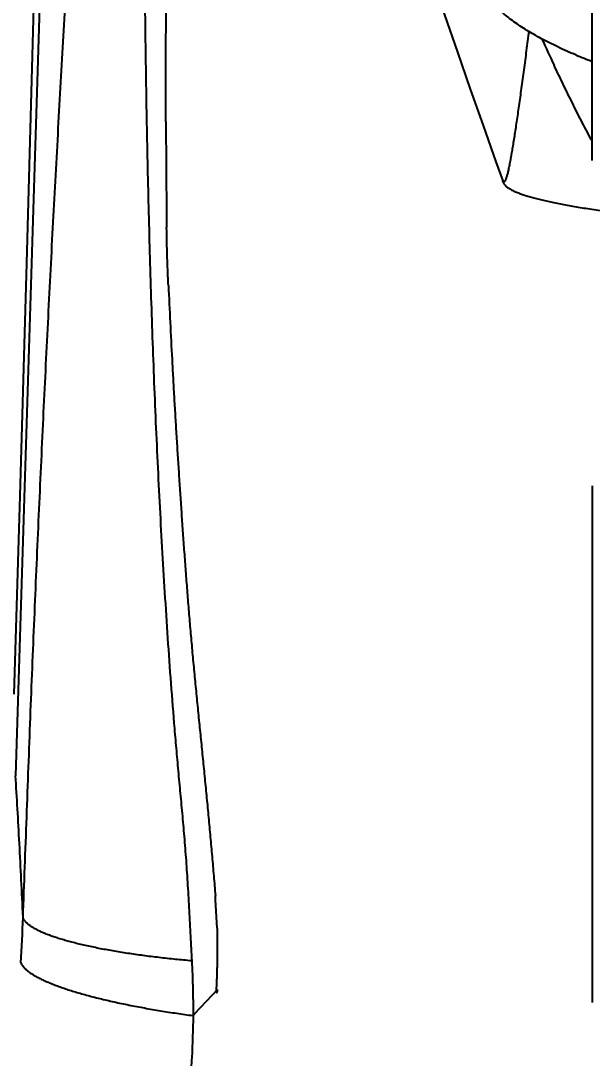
# Model space of a CAD drawing. Header units: millimetres. Extents: x 601 to 1195, y -13 to 407.
# Drawn here: x 1008.26 to 1020.39, y 214.59 to 236.6 of the extents above; entities that cross this region are included whole.
import ezdxf

# ---------------------------------------------------------------- set-up
doc = ezdxf.new("R2010")
doc.units = ezdxf.units.MM
doc.header["$LTSCALE"] = 0.1
for name, color, linetype in [('02___PRT_ALL_AXES', 7, 'Continuous'), ('DEF_LAYER_ASSEM_MEMBER', 7, 'Continuous'), ('DIM', 3, 'Continuous')]:
    doc.layers.add(name, color=color, linetype=linetype)
doc.styles.get("Standard").update_dxf_attribs({"font": 'arial.ttf'})
doc.dimstyles.new('ISO-25', dxfattribs={"dimtxt": 2.5, "dimasz": 2.5, "dimexe": 1.25, "dimexo": 0.625, "dimtad": 1, "dimtxsty": 'Standard', "dimcen": 2.5, "dimadec": 0, "dimazin": 0, "dimtfac": 1, "dimtmove": 0, "dimatfit": 3, "dimfxl": 0, "dimarcsym": 0})

# ---------------------------------------------------------------- blocks, each defined once
blk = doc.blocks.new('*D14')
at = {"layer": 'Defpoints', "color": 0}
for p in [(1032.391, 299.344), (950.036, 195.125), (960.615, 195.125)]:
    blk.add_point(p, dxfattribs=at)
at = {"layer": 'DIM', "color": 0, "lineweight": -2}
for p, q in [((1031.766, 299.344), (948.786, 299.344)), ((950.036, 296.844), (950.036, 197.625)), ((959.99, 195.125), (948.786, 195.125))]:
    blk.add_line(p, q, dxfattribs=at)
at = {"layer": 'DIM', "color": 0}
for points in [[(949.62, 296.844), (950.453, 296.844), (950.036, 299.344)], [(949.62, 197.625), (950.453, 197.625), (950.036, 195.125)]]:
    blk.add_solid(points, dxfattribs=at)
at = {"layer": 'DIM', "color": 0, "insert": (947.909, 247.235), "char_height": 2.5, "attachment_point": 5, "rotation": 90}
blk.add_mtext('104,22', dxfattribs=at)

msp = doc.modelspace()

# ---------------------------------------------------------------- linework, layer by layer
at = {"color": 7, "linetype": 'Continuous'}
for p, q in [((1009.386, 260.286), (1008.145, 220.582)), ((1018.345, 233.606), (1018.49, 233.2)), ((1018.49, 233.199), (1018.49, 233.2)), ((1018.49, 233.199), (1018.502, 233.165)), ((1018.502, 233.165), (1018.504, 233.161)), ((1012.393, 217.946), (1012.388, 218.038)), ((1012.424, 217.35), (1012.393, 217.946)), ((1012.409, 216.021), (1012.436, 216.05))]:
    msp.add_line(p, q, dxfattribs=at)
for points in [[(1008.967, 252.607), (1008.833, 247.733), (1008.675, 242.056), (1008.523, 236.632), (1008.376, 231.455), (1008.234, 226.52), (1008.112, 222.315)], [(1016.18, 239.697), (1016.443, 238.991), (1016.709, 238.257), (1016.979, 237.498), (1017.252, 236.718), (1017.527, 235.931), (1017.801, 235.147), (1018.074, 234.371), (1018.345, 233.606)]]:
    msp.add_lwpolyline(points, dxfattribs=at)
for centre, radius, start, end in [((1063.736, 256.532), 48.844, 204.5886, 205.3104), ((1026.133, 250.709), 16.04, 247.6881, 249.0238), ((1300.17, 235.327), 288.833, 180.17348, 180.61869), ((986.363, 218.203), 21.95, 355.8491, 358.3696), ((1057.71, 173.031), 62.453, 136.49968, 137.16168)]:
    msp.add_arc(centre, radius, start, end, dxfattribs=at)
for points, knots in [([(1008.304, 217.579), (1008.33, 218.286), (1008.369, 219.347), (1008.421, 220.76), (1008.474, 222.163), (1008.545, 223.902), (1008.635, 225.973), (1008.729, 228.024), (1008.828, 230.055), (1008.931, 232.068), (1009.039, 234.057), (1009.149, 236.016), (1009.263, 237.934), (1009.379, 239.807), (1009.498, 241.634), (1009.618, 243.413), (1009.741, 245.146), (1009.866, 246.83), (1009.952, 247.937), (1009.996, 248.482)], [0, 0, 0, 0, 0.068644, 0.102895, 0.137018, 0.204687, 0.271638, 0.337958, 0.403656, 0.46875, 0.533256, 0.596782, 0.658892, 0.719523, 0.778665, 0.836298, 0.892415, 0.946999, 1, 1, 1, 1]), ([(1010.883, 246.579), (1010.884, 246.02), (1010.883, 245.18), (1010.88, 244.055), (1010.877, 243.202), (1010.874, 242.342), (1010.872, 241.472), (1010.871, 240.594), (1010.872, 239.706), (1010.875, 238.809), (1010.883, 237.593), (1010.9, 236.053), (1010.926, 234.499), (1010.953, 233.24), (1010.976, 232.285), (1011.002, 231.326), (1011.032, 230.364), (1011.066, 229.401), (1011.104, 228.439), (1011.147, 227.476), (1011.194, 226.512), (1011.246, 225.549), (1011.303, 224.586), (1011.364, 223.622), (1011.432, 222.661), (1011.495, 221.86), (1011.549, 221.222), (1011.591, 220.743), (1011.637, 220.264), (1011.674, 219.863), (1011.704, 219.538), (1011.725, 219.29), (1011.746, 219.038), (1011.765, 218.781), (1011.783, 218.52), (1011.8, 218.255), (1011.815, 217.987), (1011.835, 217.629), (1011.854, 217.271), (1011.872, 216.917), (1011.882, 216.742), (1011.886, 216.655)], [0, 0, 0, 0, 0.055928, 0.084163, 0.112627, 0.141355, 0.170368, 0.199684, 0.229321, 0.259291, 0.289579, 0.351025, 0.413552, 0.445244, 0.477161, 0.509229, 0.54137, 0.573524, 0.605686, 0.637866, 0.670061, 0.702271, 0.734492, 0.766717, 0.798919, 0.831064, 0.847105, 0.863121, 0.879138, 0.895308, 0.903507, 0.911812, 0.920247, 0.928834, 0.937586, 0.946468, 0.955438, 0.964448, 0.982412, 0.991276, 1, 1, 1, 1]), ([(1011.338, 234.452), (1011.337, 234.698), (1011.336, 235.186), (1011.338, 235.917), (1011.341, 236.641), (1011.347, 237.358), (1011.355, 238.07), (1011.364, 238.774), (1011.376, 239.472), (1011.386, 239.934), (1011.391, 240.165)], [0, 0, 0, 0, 0.128884, 0.256725, 0.38348, 0.509113, 0.633595, 0.756902, 0.879032, 1, 1, 1, 1]), ([(1020.043, 235.87), (1019.978, 235.897), (1019.85, 235.952), (1019.664, 236.037), (1019.486, 236.124), (1019.317, 236.212), (1019.157, 236.3), (1019.005, 236.39), (1018.863, 236.481), (1018.729, 236.573), (1018.605, 236.666), (1018.49, 236.759), (1018.383, 236.853), (1018.287, 236.948), (1018.199, 237.043), (1018.097, 237.169), (1018.03, 237.268), (1017.992, 237.335)], [0, 0, 0, 0, 0.082776, 0.162757, 0.239937, 0.314313, 0.385889, 0.454673, 0.520682, 0.583939, 0.644484, 0.702384, 0.757723, 0.810599, 0.861126, 0.909438, 1, 1, 1, 1]), ([(1019.045, 236.378), (1019.027, 236.239), (1018.991, 235.964), (1018.937, 235.558), (1018.884, 235.169), (1018.841, 234.858), (1018.808, 234.622), (1018.784, 234.456), (1018.76, 234.298), (1018.737, 234.148), (1018.715, 234.009), (1018.694, 233.879), (1018.673, 233.76), (1018.659, 233.684), (1018.653, 233.648)], [0, 0, 0, 0, 0.152984, 0.301933, 0.444817, 0.579625, 0.643393, 0.704414, 0.762449, 0.817258, 0.8686, 0.91624, 0.960049, 1, 1, 1, 1]), ([(1020.389, 234.038), (1020.32, 234.167), (1020.183, 234.427), (1019.981, 234.825), (1019.78, 235.234), (1019.647, 235.51), (1019.581, 235.65)], [0, 0, 0, 0, 0.24224, 0.489799, 0.742461, 1, 1, 1, 1]), ([(1018.653, 233.648), (1018.649, 233.629), (1018.642, 233.591), (1018.631, 233.536), (1018.62, 233.484), (1018.61, 233.437), (1018.6, 233.393), (1018.59, 233.353), (1018.58, 233.317), (1018.571, 233.286), (1018.562, 233.258), (1018.555, 233.237), (1018.549, 233.222), (1018.545, 233.213), (1018.541, 233.204), (1018.537, 233.197), (1018.533, 233.19), (1018.529, 233.185), (1018.526, 233.18), (1018.522, 233.177), (1018.518, 233.174), (1018.515, 233.173), (1018.511, 233.173), (1018.509, 233.173), (1018.508, 233.174)], [0, 0, 0, 0, 0.118068, 0.228799, 0.332165, 0.42808, 0.516436, 0.597133, 0.670143, 0.735489, 0.793208, 0.843346, 0.865592, 0.885972, 0.904503, 0.92121, 0.936121, 0.949274, 0.960733, 0.970609, 0.979085, 0.986468, 0.993233, 1, 1, 1, 1]), ([(1018.508, 233.174), (1018.507, 233.174), (1018.505, 233.175), (1018.503, 233.177), (1018.501, 233.179), (1018.498, 233.182), (1018.496, 233.186), (1018.494, 233.19), (1018.492, 233.194), (1018.491, 233.198), (1018.49, 233.199)], [0, 0, 0, 0, 0.083532, 0.175468, 0.278196, 0.393449, 0.522469, 0.666154, 0.825165, 1, 1, 1, 1]), ([(1018.504, 233.161), (1018.507, 233.153), (1018.515, 233.137), (1018.532, 233.115), (1018.552, 233.093), (1018.577, 233.07), (1018.607, 233.048), (1018.642, 233.026), (1018.682, 233.004), (1018.711, 232.99), (1018.726, 232.983)], [0, 0, 0, 0, 0.086523, 0.180935, 0.285148, 0.400769, 0.529141, 0.671368, 0.828164, 1, 1, 1, 1]), ([(1018.726, 232.983), (1018.738, 232.978), (1018.763, 232.967), (1018.802, 232.95), (1018.844, 232.934), (1018.873, 232.924), (1018.888, 232.918)], [0, 0, 0, 0, 0.228326, 0.470991, 0.728166, 1, 1, 1, 1]), ([(1018.888, 232.918), (1018.917, 232.908), (1018.979, 232.888), (1019.076, 232.859), (1019.182, 232.83), (1019.295, 232.802), (1019.417, 232.774), (1019.545, 232.746), (1019.682, 232.718), (1019.825, 232.69), (1019.976, 232.663), (1020.135, 232.636), (1020.3, 232.61), (1020.474, 232.584), (1020.654, 232.558), (1020.909, 232.523), (1021.104, 232.499), (1021.237, 232.483)], [0, 0, 0, 0, 0.038929, 0.081334, 0.127099, 0.176095, 0.22819, 0.283286, 0.341382, 0.402487, 0.466609, 0.533757, 0.603935, 0.677139, 0.753359, 0.832584, 1, 1, 1, 1]), ([(1011.391, 230.981), (1011.386, 231.084), (1011.377, 231.289), (1011.366, 231.597), (1011.358, 231.903), (1011.355, 232.106), (1011.353, 232.208)], [0, 0, 0, 0, 0.251734, 0.502322, 0.751748, 1, 1, 1, 1]), ([(1011.391, 230.981), (1011.403, 230.72), (1011.427, 230.198), (1011.461, 229.545), (1011.489, 229.019), (1011.511, 228.624), (1011.534, 228.228), (1011.558, 227.83), (1011.583, 227.432), (1011.609, 227.032), (1011.635, 226.632), (1011.662, 226.23), (1011.69, 225.828), (1011.718, 225.425), (1011.748, 225.021), (1011.779, 224.616), (1011.805, 224.278), (1011.828, 224.007), (1011.845, 223.803), (1011.862, 223.6), (1011.881, 223.396), (1011.899, 223.192), (1011.924, 222.919), (1011.957, 222.579), (1011.997, 222.169), (1012.038, 221.758), (1012.08, 221.347), (1012.122, 220.936), (1012.163, 220.523), (1012.197, 220.179), (1012.223, 219.904), (1012.243, 219.697), (1012.262, 219.49), (1012.287, 219.214), (1012.318, 218.868), (1012.354, 218.453), (1012.377, 218.176), (1012.388, 218.038)], [0, 0, 0, 0, 0.060223, 0.120803, 0.151223, 0.181728, 0.212317, 0.242988, 0.27374, 0.304571, 0.335481, 0.366467, 0.397528, 0.428664, 0.459873, 0.491156, 0.522512, 0.538218, 0.553943, 0.569686, 0.585447, 0.601227, 0.617024, 0.64867, 0.680378, 0.712145, 0.743965, 0.775834, 0.807751, 0.839714, 0.855712, 0.871721, 0.88774, 0.903766, 0.935837, 0.967919, 1, 1, 1, 1]), ([(1008.304, 217.578), (1008.292, 217.843), (1008.268, 218.364), (1008.23, 219.131), (1008.188, 219.867), (1008.159, 220.348), (1008.144, 220.583)], [0, 0, 0, 0, 0.264954, 0.519913, 0.764917, 1, 1, 1, 1]), ([(1011.886, 216.655), (1011.771, 216.665), (1011.54, 216.686), (1011.197, 216.724), (1010.86, 216.766), (1010.585, 216.805), (1010.37, 216.838), (1010.214, 216.865), (1010.062, 216.892), (1009.914, 216.92), (1009.771, 216.949), (1009.633, 216.979), (1009.501, 217.01), (1009.375, 217.041), (1009.255, 217.073), (1009.141, 217.106), (1009.035, 217.139), (1008.935, 217.172), (1008.842, 217.206), (1008.756, 217.24), (1008.678, 217.274), (1008.607, 217.309), (1008.553, 217.338), (1008.513, 217.361), (1008.486, 217.378), (1008.461, 217.395), (1008.438, 217.412), (1008.417, 217.429), (1008.397, 217.446), (1008.379, 217.463), (1008.363, 217.48), (1008.349, 217.497), (1008.337, 217.513), (1008.326, 217.53), (1008.317, 217.546), (1008.31, 217.562), (1008.306, 217.573), (1008.304, 217.579)], [0, 0, 0, 0, 0.092232, 0.183937, 0.274233, 0.362245, 0.405125, 0.447113, 0.488108, 0.528006, 0.566707, 0.604109, 0.640113, 0.674619, 0.707541, 0.738836, 0.768467, 0.796402, 0.822609, 0.847059, 0.869729, 0.890598, 0.909669, 0.918547, 0.926997, 0.935031, 0.942657, 0.949889, 0.95674, 0.963223, 0.969356, 0.975156, 0.980645, 0.985845, 0.990784, 0.995491, 1, 1, 1, 1]), ([(1012.424, 217.35), (1012.424, 217.322), (1012.424, 217.267), (1012.424, 217.184), (1012.424, 217.101), (1012.425, 216.99), (1012.425, 216.879), (1012.425, 216.768), (1012.424, 216.685), (1012.424, 216.602), (1012.423, 216.519), (1012.422, 216.449), (1012.42, 216.394), (1012.419, 216.353), (1012.418, 216.318), (1012.417, 216.29), (1012.415, 216.263), (1012.414, 216.228), (1012.412, 216.194), (1012.411, 216.166), (1012.41, 216.145), (1012.409, 216.125), (1012.409, 216.104), (1012.408, 216.083), (1012.408, 216.062), (1012.408, 216.041), (1012.408, 216.028), (1012.409, 216.021)], [0, 0, 0, 0, 0.062509, 0.125024, 0.187544, 0.250067, 0.375119, 0.437644, 0.500168, 0.562687, 0.625193, 0.687678, 0.718912, 0.750138, 0.781358, 0.796965, 0.81257, 0.843776, 0.874985, 0.890593, 0.906205, 0.92182, 0.93744, 0.953066, 0.968699, 0.984343, 1, 1, 1, 1]), ([(1008.255, 216.614), (1008.26, 216.602), (1008.269, 216.585), (1008.284, 216.562), (1008.297, 216.544), (1008.312, 216.526), (1008.328, 216.508), (1008.347, 216.49), (1008.367, 216.471), (1008.389, 216.452), (1008.421, 216.427), (1008.466, 216.395), (1008.526, 216.356), (1008.593, 216.318), (1008.668, 216.279), (1008.75, 216.239), (1008.839, 216.2), (1008.936, 216.161), (1009.039, 216.121), (1009.149, 216.082), (1009.265, 216.043), (1009.387, 216.004), (1009.516, 215.966), (1009.651, 215.929), (1009.79, 215.892), (1009.935, 215.855), (1010.085, 215.819), (1010.291, 215.772), (1010.559, 215.716), (1010.888, 215.654), (1011.226, 215.596), (1011.569, 215.542), (1011.799, 215.51), (1011.915, 215.494)], [0, 0, 0, 0, 0.009953, 0.015321, 0.020979, 0.026946, 0.033238, 0.039872, 0.04686, 0.054216, 0.061949, 0.078588, 0.096848, 0.11679, 0.138455, 0.161834, 0.186904, 0.213635, 0.241996, 0.271952, 0.303467, 0.336505, 0.371016, 0.406915, 0.444107, 0.482494, 0.521978, 0.562461, 0.646028, 0.732394, 0.820736, 0.910218, 1, 1, 1, 1]), ([(1011.886, 216.655), (1011.892, 216.558), (1011.898, 216.413), (1011.905, 216.219), (1011.909, 216.074), (1011.912, 215.929), (1011.915, 215.736), (1011.915, 215.591), (1011.915, 215.494)], [0, 0, 0, 0, 0.250202, 0.375251, 0.500266, 0.625248, 0.750197, 1, 1, 1, 1]), ([(1012.409, 216.021), (1012.408, 216.019), (1012.408, 216.017), (1012.407, 216.012), (1012.406, 216.007), (1012.405, 216.003), (1012.405, 215.999), (1012.406, 215.995), (1012.407, 215.992), (1012.409, 215.989), (1012.411, 215.987), (1012.412, 215.986), (1012.414, 215.985), (1012.415, 215.984), (1012.417, 215.983), (1012.418, 215.983), (1012.42, 215.983), (1012.421, 215.984), (1012.422, 215.984), (1012.423, 215.986), (1012.424, 215.987), (1012.426, 215.989), (1012.427, 215.992), (1012.429, 215.996), (1012.43, 216), (1012.431, 216.004), (1012.432, 216.008), (1012.432, 216.011), (1012.433, 216.016), (1012.433, 216.021), (1012.434, 216.025), (1012.434, 216.028), (1012.435, 216.032), (1012.435, 216.037), (1012.436, 216.043), (1012.436, 216.047), (1012.436, 216.05)], [0, 0, 0, 0, 0.031032, 0.062782, 0.126732, 0.158189, 0.189121, 0.219864, 0.2513, 0.28474, 0.302018, 0.319076, 0.335482, 0.350865, 0.364978, 0.377824, 0.389955, 0.402191, 0.415128, 0.429089, 0.444181, 0.460363, 0.495401, 0.532605, 0.569918, 0.605259, 0.638197, 0.669292, 0.699092, 0.756871, 0.785832, 0.815411, 0.845598, 0.876231, 0.93819, 1, 1, 1, 1]), ([(1011.915, 215.494), (1011.912, 215.198), (1011.898, 214.753), (1011.86, 214.16), (1011.822, 213.717), (1011.774, 213.275), (1011.716, 212.835), (1011.648, 212.395), (1011.571, 211.958), (1011.484, 211.523), (1011.388, 211.089), (1011.282, 210.658), (1011.166, 210.229), (1011.042, 209.803), (1010.908, 209.38), (1010.765, 208.959), (1010.613, 208.542), (1010.452, 208.128), (1010.283, 207.717), (1010.105, 207.31), (1009.919, 206.907), (1009.725, 206.507), (1009.523, 206.112), (1009.313, 205.72), (1009.094, 205.334), (1008.867, 204.952), (1008.672, 204.638), (1008.512, 204.389), (1008.389, 204.204), (1008.265, 204.02), (1008.139, 203.837), (1008.011, 203.655), (1007.838, 203.416), (1007.617, 203.119), (1007.343, 202.77), (1007.155, 202.542), (1007.059, 202.43)], [0, 0, 0, 0, 0.062642, 0.093946, 0.125237, 0.156515, 0.18778, 0.219035, 0.250283, 0.281527, 0.312768, 0.344007, 0.375245, 0.406484, 0.437722, 0.468962, 0.500204, 0.531449, 0.562698, 0.593949, 0.625201, 0.656452, 0.687702, 0.718948, 0.750191, 0.78143, 0.812668, 0.828287, 0.843905, 0.859523, 0.875141, 0.890758, 0.906374, 0.937596, 0.968805, 1, 1, 1, 1])]:
    msp.add_open_spline(points, degree=3, knots=knots, dxfattribs=at)
at = {"layer": '02___PRT_ALL_AXES', "color": 7, "linetype": 'Continuous'}
msp.add_line((1020.391, 226.73), (1020.391, 215.772), dxfattribs=at)
at = {"layer": 'DEF_LAYER_ASSEM_MEMBER', "color": 7, "linetype": 'Continuous'}
msp.add_line((1020.391, 233.628), (1020.391, 237.959), dxfattribs=at)

# ---------------------------------------------------------------- dimensions: what is measured, and where the dimension line sits
at = {"layer": 'DIM'}
dim = msp.add_linear_dim(base=(950.036, 195.125), p1=(1032.391, 299.344), p2=(960.615, 195.125), angle=90, dimstyle='ISO-25', dxfattribs=at)
dim.commit()
dim.dimension.update_dxf_attribs({"geometry": '*D14', "text_midpoint": (947.909, 247.235)})

doc.saveas('drawing.dxf')
